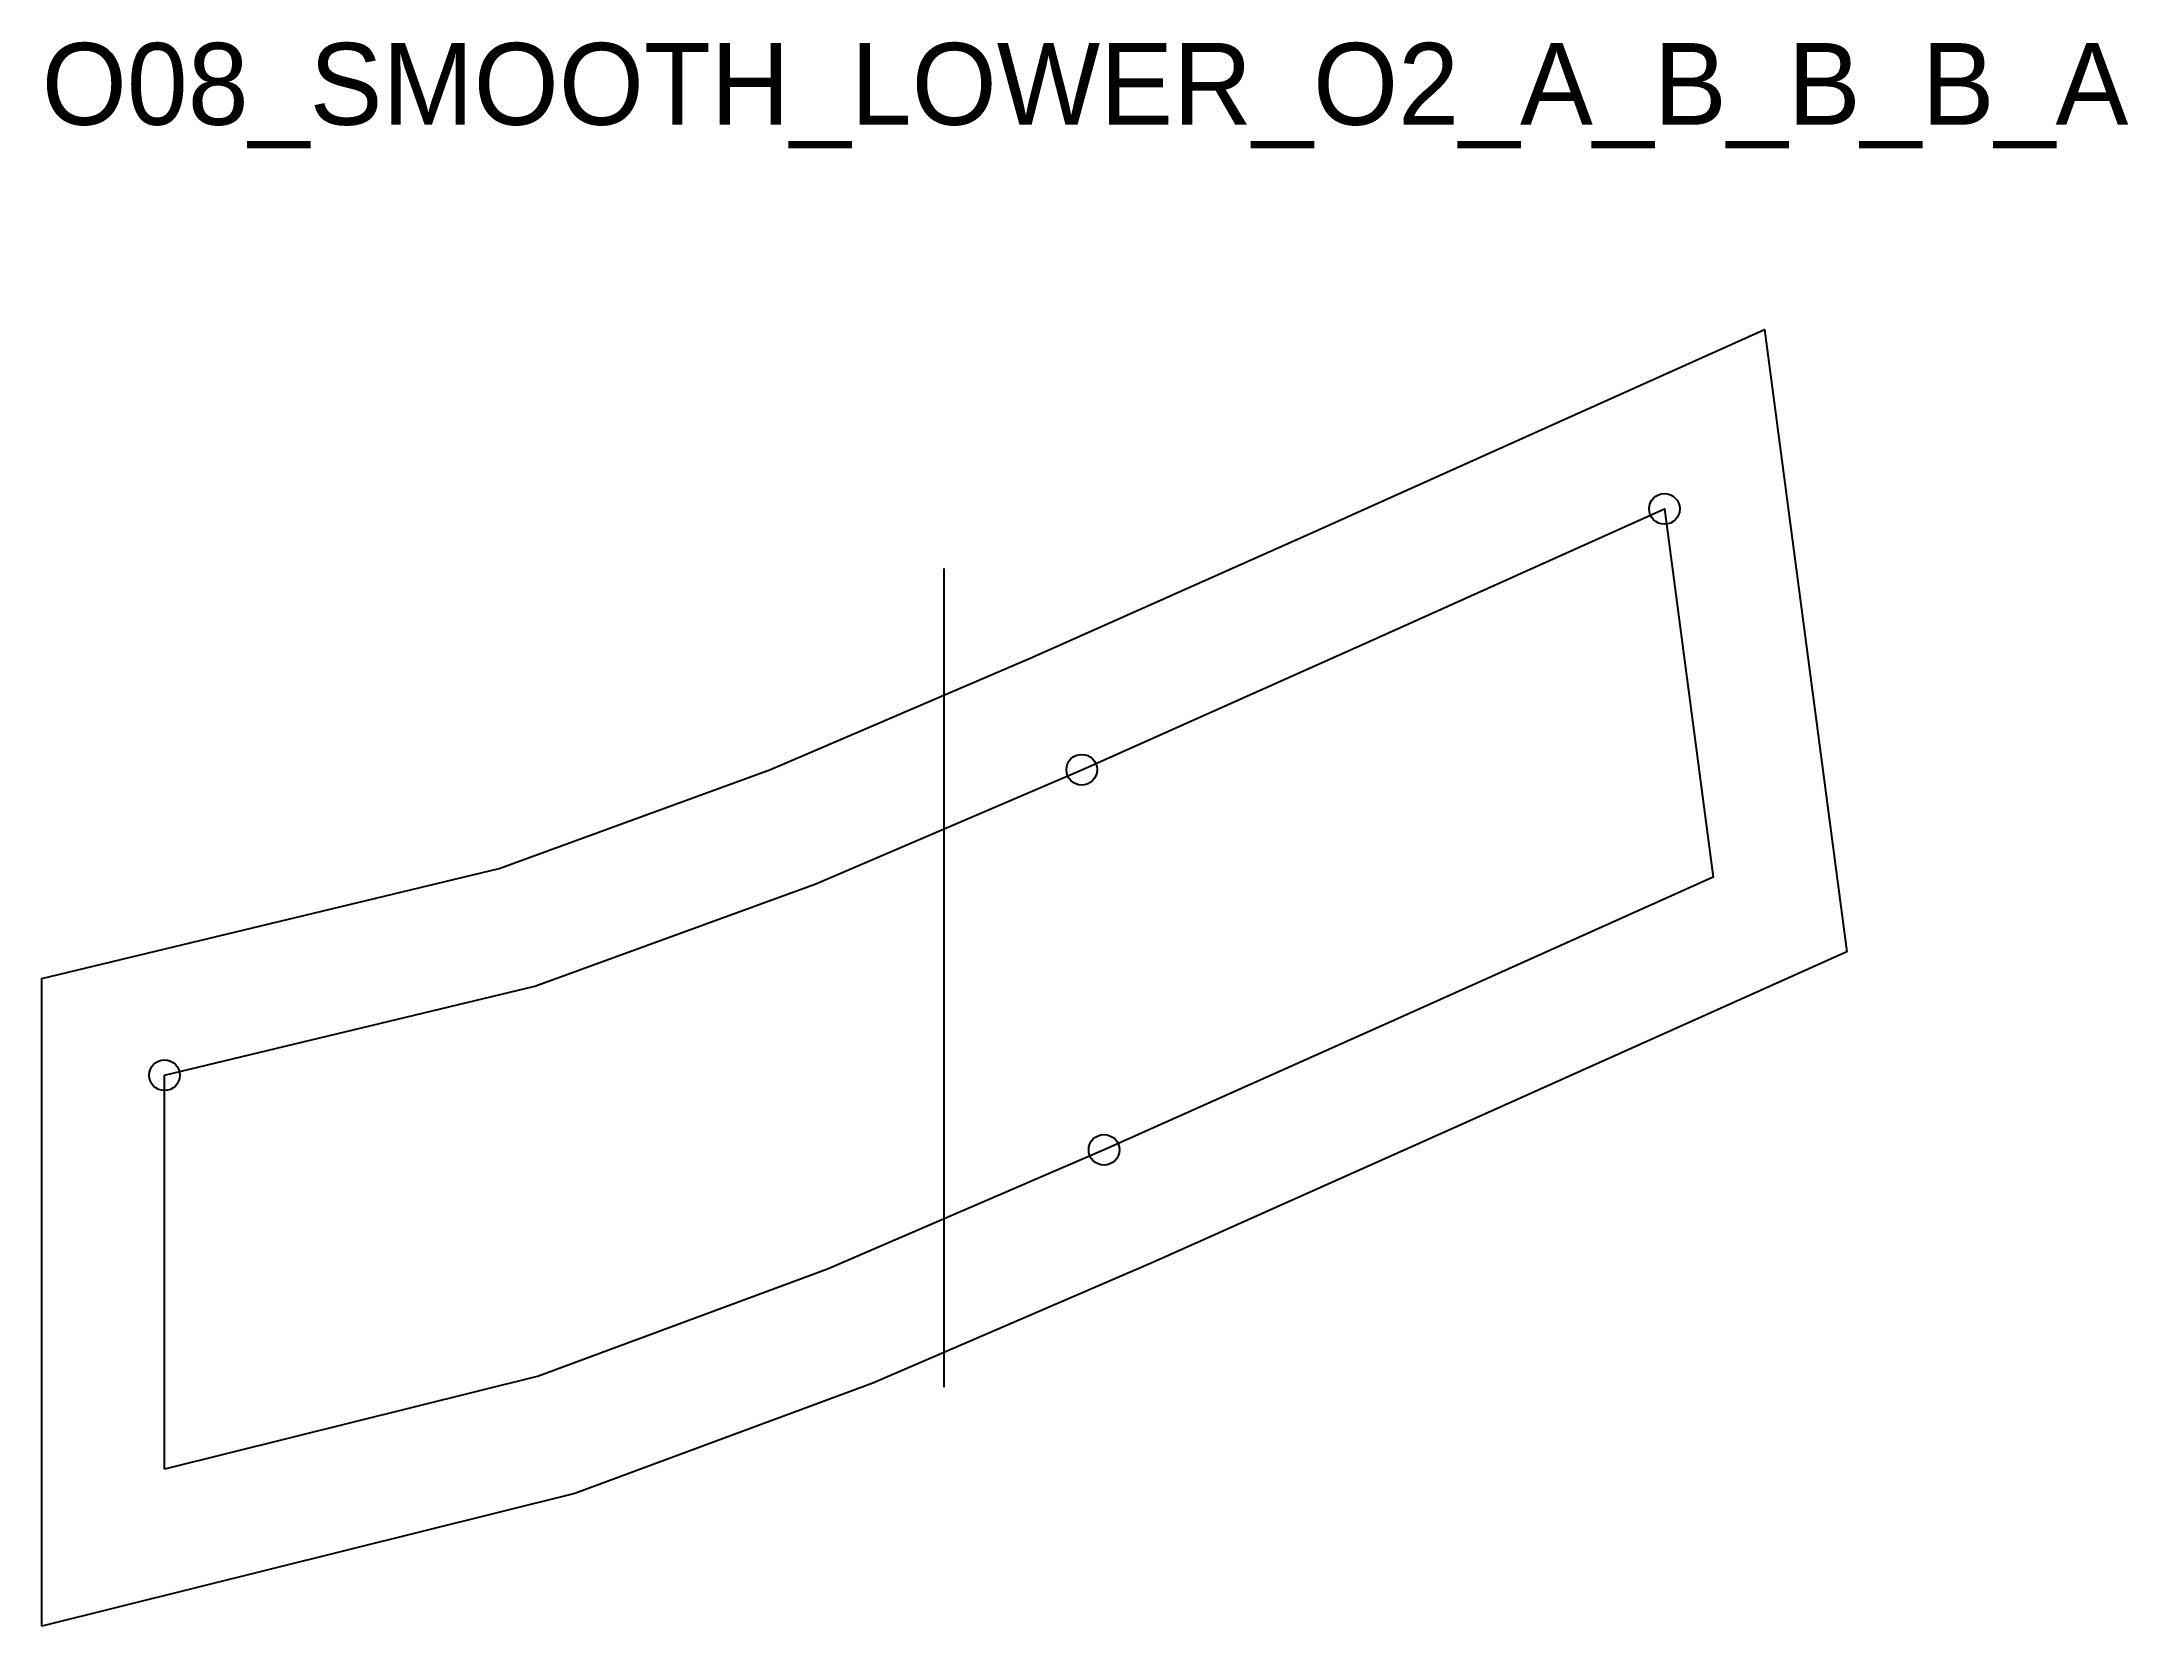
# Model space of a CAD drawing. Header units: millimetres. Extents: x -12 to 192, y -15 to 140.
import ezdxf

# ---------------------------------------------------------------- set-up
doc = ezdxf.new("R2010")
doc.units = ezdxf.units.MM
for name, color, linetype in [('CUT', 1, 'Continuous'), ('GRAIN', 3, 'Continuous'), ('ID', 7, 'Continuous'), ('NOTCH', 2, 'Continuous'), ('SEAM', 5, 'Continuous')]:
    doc.layers.add(name, color=color, linetype=linetype)

msp = doc.modelspace()

# ---------------------------------------------------------------- linework, layer by layer
at = {"layer": 'CUT'}
msp.add_lwpolyline([(-12, -15.35), (-12, 47.96), (32.72, 58.71), (59.23, 68.37), (84.83, 79.35), (112.18, 91.55), (156.38, 111.39), (164.41, 50.57), (125.39, 33.06), (96.64, 20.23), (69.24, 8.41), (40.09, -2.38), (-12, -15.35)], close=True, dxfattribs=at)
at = {"layer": 'GRAIN'}
msp.add_line((76.21, 8.02), (76.21, 88.02), dxfattribs=at)
at = {"layer": 'NOTCH'}
for centre in [(146.59, 93.85), (89.64, 68.36), (0, 38.5), (91.82, 31.21)]:
    msp.add_circle(centre, 1.5, dxfattribs=at)
at = {"layer": 'SEAM'}
msp.add_lwpolyline([(0, 0), (0, 38.5), (36.19, 47.2), (63.66, 57.21), (89.64, 68.36), (117.08, 80.6), (146.59, 93.85), (151.35, 57.86), (120.49, 44.01), (91.82, 31.21), (64.78, 19.56), (36.54, 9.1)], close=True, dxfattribs=at)

# ---------------------------------------------------------------- texts
at = {"layer": 'ID'}
msp.add_text('O08_SMOOTH_LOWER_O2_A_B_B_B_A', height=8, dxfattribs=at).set_placement((-12, 131.39))

doc.saveas('drawing.dxf')
